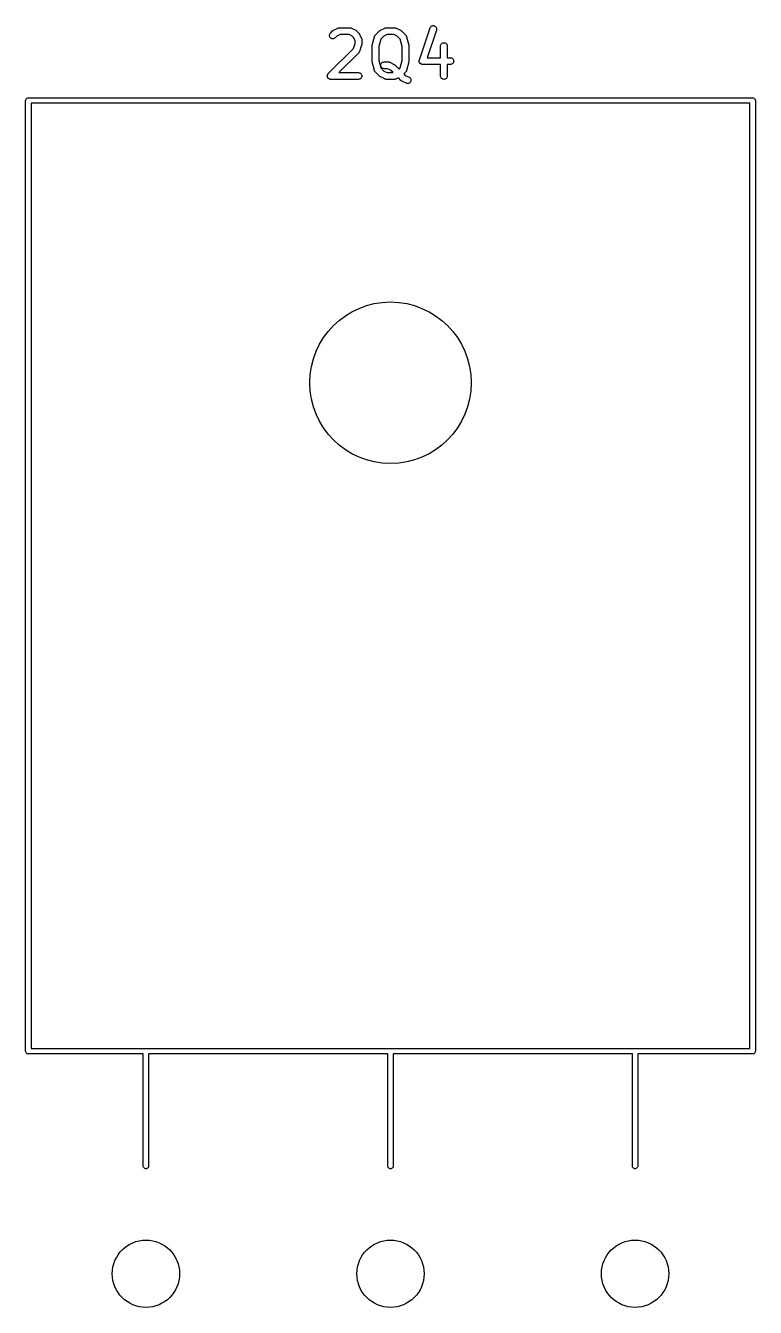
# Model space of a CAD drawing. Extents: x 0.77 to 9.62, y -5.42 to -2.18.
# Drawn here: x 5.49 to 6.131, y -3.305 to -2.18 of the extents above; entities that cross this region are included whole.
import ezdxf

# ---------------------------------------------------------------- set-up
doc = ezdxf.new("R2010")
doc.units = 0
doc.header["$MEASUREMENT"] = 0
doc.layers.add('BLACK', color=7, linetype='CONTINUOUS')

msp = doc.modelspace()

# ---------------------------------------------------------------- linework, layer by layer
at = {"layer": 'BLACK', "linetype": 'CONTINUOUS'}
for p, q in [((5.76037, -2.18378), (5.76412, -2.1819)), ((5.76412, -2.1819), (5.76416, -2.18188)), ((5.76416, -2.18188), (5.76424, -2.18185)), ((5.76424, -2.18185), (5.76431, -2.18181)), ((5.76431, -2.18181), (5.76451, -2.18175)), ((5.76451, -2.18175), (5.7647, -2.18168)), ((5.7647, -2.18168), (5.76478, -2.18167)), ((5.76478, -2.18167), (5.76487, -2.18165)), ((5.76487, -2.18165), (5.76507, -2.18163)), ((5.76507, -2.18163), (5.76527, -2.18159)), ((5.76527, -2.18159), (5.76535, -2.1816)), ((5.76535, -2.1816), (5.76544, -2.18159)), ((5.76544, -2.18159), (5.77481, -2.18159)), ((5.77481, -2.18159), (5.77485, -2.18159)), ((5.77485, -2.18159), (5.77494, -2.1816)), ((5.77494, -2.1816), (5.77503, -2.1816)), ((5.77503, -2.1816), (5.77523, -2.18163)), ((5.77523, -2.18163), (5.77543, -2.18165)), ((5.77543, -2.18165), (5.77551, -2.18168)), ((5.77551, -2.18168), (5.77559, -2.1817)), ((5.77559, -2.1817), (5.77578, -2.18177)), ((5.77578, -2.18177), (5.77598, -2.18183)), ((5.77598, -2.18183), (5.77605, -2.18187)), ((5.77605, -2.18187), (5.77613, -2.1819)), ((5.77613, -2.1819), (5.77988, -2.18378)), ((5.80161, -2.18378), (5.80536, -2.1819)), ((5.80536, -2.1819), (5.8054, -2.18188)), ((5.8054, -2.18188), (5.80548, -2.18185)), ((5.80548, -2.18185), (5.80556, -2.18181)), ((5.80556, -2.18181), (5.80575, -2.18175)), ((5.80575, -2.18175), (5.80594, -2.18168)), ((5.80594, -2.18168), (5.80603, -2.18167)), ((5.80603, -2.18167), (5.80611, -2.18165)), ((5.80611, -2.18165), (5.80631, -2.18163)), ((5.80631, -2.18163), (5.80651, -2.18159)), ((5.80651, -2.18159), (5.8066, -2.1816)), ((5.8066, -2.1816), (5.80668, -2.18159)), ((5.80668, -2.18159), (5.81418, -2.18159)), ((5.81418, -2.18159), (5.81422, -2.18159)), ((5.81422, -2.18159), (5.81431, -2.1816)), ((5.81431, -2.1816), (5.8144, -2.1816)), ((5.8144, -2.1816), (5.8146, -2.18163)), ((5.8146, -2.18163), (5.8148, -2.18165)), ((5.8148, -2.18165), (5.81488, -2.18168)), ((5.81488, -2.18168), (5.81496, -2.1817)), ((5.81496, -2.1817), (5.81515, -2.18177)), ((5.81515, -2.18177), (5.81535, -2.18183)), ((5.81535, -2.18183), (5.81542, -2.18187)), ((5.81542, -2.18187), (5.8155, -2.1819)), ((5.8155, -2.1819), (5.81925, -2.18378)), ((5.83575, -2.20986), (5.84513, -2.18173)), ((5.84513, -2.18173), (5.84514, -2.18169)), ((5.84514, -2.18169), (5.84538, -2.18117)), ((5.84538, -2.18117), (5.84572, -2.18071)), ((5.84572, -2.18071), (5.84614, -2.18031)), ((5.84614, -2.18031), (5.84664, -2.18001)), ((5.84664, -2.18001), (5.84718, -2.17981)), ((5.84718, -2.17981), (5.84774, -2.17972)), ((5.84774, -2.17972), (5.84832, -2.17974)), ((5.84832, -2.17974), (5.84888, -2.17987)), ((5.84888, -2.17987), (5.84941, -2.18011)), ((5.84941, -2.18011), (5.84987, -2.18045)), ((5.84987, -2.18045), (5.85027, -2.18087)), ((5.85027, -2.18087), (5.85057, -2.18136)), ((5.85057, -2.18136), (5.85078, -2.1819)), ((5.85078, -2.1819), (5.85087, -2.18246)), ((5.75686, -2.18828), (5.75692, -2.18771)), ((5.75692, -2.18886), (5.75686, -2.18828)), ((5.75692, -2.18771), (5.75709, -2.18716)), ((5.75708, -2.18941), (5.75692, -2.18886)), ((5.75735, -2.18992), (5.75708, -2.18941)), ((5.75709, -2.18716), (5.75736, -2.18665)), ((5.75771, -2.19037), (5.75735, -2.18992)), ((5.75736, -2.18665), (5.75773, -2.1862)), ((5.75815, -2.19073), (5.75771, -2.19037)), ((5.75773, -2.1862), (5.7596, -2.18433)), ((5.75866, -2.19101), (5.75815, -2.19073)), ((5.75921, -2.19118), (5.75866, -2.19101)), ((5.75978, -2.19124), (5.75921, -2.19118)), ((5.7596, -2.18433), (5.75963, -2.1843)), ((5.75963, -2.1843), (5.75976, -2.1842)), ((5.75976, -2.1842), (5.75988, -2.18408)), ((5.76036, -2.19119), (5.75978, -2.19124)), ((5.75988, -2.18408), (5.75998, -2.18402)), ((5.75998, -2.18402), (5.76008, -2.18394)), ((5.76008, -2.18394), (5.76023, -2.18386)), ((5.76023, -2.18386), (5.76037, -2.18378)), ((5.76091, -2.19103), (5.76036, -2.19119)), ((5.76142, -2.19077), (5.76091, -2.19103)), ((5.76187, -2.19041), (5.76142, -2.19077)), ((5.7619, -2.19038), (5.76187, -2.19041)), ((5.76344, -2.18884), (5.7619, -2.19038)), ((5.76614, -2.1875), (5.76344, -2.18884)), ((5.77412, -2.1875), (5.76614, -2.1875)), ((5.77681, -2.18884), (5.77412, -2.1875)), ((5.77801, -2.19004), (5.77681, -2.18884)), ((5.77936, -2.19274), (5.77801, -2.19004)), ((5.77936, -2.19531), (5.77936, -2.19274)), ((5.77988, -2.18378), (5.77992, -2.18379)), ((5.77992, -2.18379), (5.78006, -2.18389)), ((5.78006, -2.18389), (5.7802, -2.18396)), ((5.7802, -2.18396), (5.7803, -2.18404)), ((5.7803, -2.18404), (5.7804, -2.18411)), ((5.7804, -2.18411), (5.78052, -2.18422)), ((5.78052, -2.18422), (5.78065, -2.18433)), ((5.78065, -2.18433), (5.78252, -2.1862)), ((5.78252, -2.1862), (5.78255, -2.18623)), ((5.78255, -2.18623), (5.78266, -2.18636)), ((5.78266, -2.18636), (5.78277, -2.18648)), ((5.78277, -2.18648), (5.78284, -2.18659)), ((5.78284, -2.18659), (5.78291, -2.18668)), ((5.78291, -2.18668), (5.78299, -2.18683)), ((5.78299, -2.18683), (5.78308, -2.18697)), ((5.78308, -2.18697), (5.78495, -2.19072)), ((5.78495, -2.19072), (5.78497, -2.19076)), ((5.78497, -2.19076), (5.785, -2.19084)), ((5.785, -2.19084), (5.78504, -2.19092)), ((5.78504, -2.19092), (5.7851, -2.19111)), ((5.7851, -2.19111), (5.78517, -2.1913)), ((5.78517, -2.1913), (5.78518, -2.19138)), ((5.78518, -2.19138), (5.78521, -2.19147)), ((5.78521, -2.19147), (5.78523, -2.19167)), ((5.78523, -2.19167), (5.78526, -2.19187)), ((5.78526, -2.19187), (5.78526, -2.19196)), ((5.78526, -2.19196), (5.78526, -2.19204)), ((5.78526, -2.19204), (5.78526, -2.19579)), ((5.79445, -2.19695), (5.79632, -2.18945)), ((5.79632, -2.18945), (5.79633, -2.18941)), ((5.79633, -2.18941), (5.7964, -2.18922)), ((5.7964, -2.18922), (5.79646, -2.18903)), ((5.79646, -2.18903), (5.7965, -2.18895)), ((5.7965, -2.18895), (5.79653, -2.18887)), ((5.79653, -2.18887), (5.79664, -2.1887)), ((5.79664, -2.1887), (5.79673, -2.18852)), ((5.79673, -2.18852), (5.79679, -2.18846)), ((5.79679, -2.18846), (5.79683, -2.18838)), ((5.79683, -2.18838), (5.79697, -2.18823)), ((5.79697, -2.18823), (5.7971, -2.18808)), ((5.7971, -2.18808), (5.80085, -2.18433)), ((5.80185, -2.19168), (5.80026, -2.19803)), ((5.80085, -2.18433), (5.80088, -2.1843)), ((5.80088, -2.1843), (5.801, -2.1842)), ((5.801, -2.1842), (5.80113, -2.18408)), ((5.80113, -2.18408), (5.80123, -2.18402)), ((5.80123, -2.18402), (5.80133, -2.18394)), ((5.80133, -2.18394), (5.80147, -2.18386)), ((5.80147, -2.18386), (5.80161, -2.18378)), ((5.80468, -2.18884), (5.80185, -2.19168)), ((5.80738, -2.1875), (5.80468, -2.18884)), ((5.81349, -2.1875), (5.80738, -2.1875)), ((5.81618, -2.18884), (5.81349, -2.1875)), ((5.81902, -2.19168), (5.81618, -2.18884)), ((5.8206, -2.19803), (5.81902, -2.19168)), ((5.81925, -2.18378), (5.81929, -2.18379)), ((5.81929, -2.18379), (5.81943, -2.18389)), ((5.81943, -2.18389), (5.81957, -2.18396)), ((5.81957, -2.18396), (5.81967, -2.18404)), ((5.81967, -2.18404), (5.81977, -2.18411)), ((5.81977, -2.18411), (5.81989, -2.18422)), ((5.81989, -2.18422), (5.82002, -2.18433)), ((5.82002, -2.18433), (5.82377, -2.18808)), ((5.82377, -2.18808), (5.8238, -2.18811)), ((5.8238, -2.18811), (5.82392, -2.18826)), ((5.82392, -2.18826), (5.82406, -2.18841)), ((5.82406, -2.18841), (5.8241, -2.18849)), ((5.8241, -2.18849), (5.82416, -2.18856)), ((5.82416, -2.18856), (5.82425, -2.18874)), ((5.82425, -2.18874), (5.82435, -2.18891)), ((5.82435, -2.18891), (5.82438, -2.18899)), ((5.82438, -2.18899), (5.82442, -2.18907)), ((5.82442, -2.18907), (5.82448, -2.18926)), ((5.82448, -2.18926), (5.82455, -2.18945)), ((5.82455, -2.18945), (5.82642, -2.19695)), ((5.85073, -2.1836), (5.84265, -2.20784)), ((5.85086, -2.18304), (5.85073, -2.1836)), ((5.85087, -2.18246), (5.85086, -2.18304)), ((5.75585, -2.22182), (5.77786, -2.19982)), ((5.78252, -2.2035), (5.76507, -2.22096)), ((5.77786, -2.19982), (5.77936, -2.19531)), ((5.78258, -2.20344), (5.78252, -2.2035)), ((5.78264, -2.20338), (5.78258, -2.20344)), ((5.78276, -2.20321), (5.78264, -2.20338)), ((5.78289, -2.20306), (5.78276, -2.20321)), ((5.78293, -2.20298), (5.78289, -2.20306)), ((5.78298, -2.20291), (5.78293, -2.20298)), ((5.78307, -2.20273), (5.78298, -2.20291)), ((5.78316, -2.20255), (5.78307, -2.20273)), ((5.78319, -2.20247), (5.78316, -2.20255)), ((5.78322, -2.20239), (5.78319, -2.20247)), ((5.78324, -2.20235), (5.78322, -2.20239)), ((5.78511, -2.19672), (5.78324, -2.20235)), ((5.78515, -2.19656), (5.78511, -2.19672)), ((5.7852, -2.19641), (5.78515, -2.19656)), ((5.78521, -2.19628), (5.7852, -2.19641)), ((5.78524, -2.19616), (5.78521, -2.19628)), ((5.78525, -2.196), (5.78524, -2.19616)), ((5.78526, -2.19583), (5.78525, -2.196)), ((5.78526, -2.19579), (5.78526, -2.19583)), ((5.79436, -2.19752), (5.7944, -2.19729)), ((5.79436, -2.19757), (5.79436, -2.19752)), ((5.79436, -2.19762), (5.79436, -2.19757)), ((5.79436, -2.19767), (5.79436, -2.19762)), ((5.79436, -2.21079), (5.79436, -2.19767)), ((5.7944, -2.19729), (5.79442, -2.19705)), ((5.79442, -2.19705), (5.79444, -2.197)), ((5.79444, -2.197), (5.79445, -2.19695)), ((5.80026, -2.19803), (5.80026, -2.21043)), ((5.8206, -2.21043), (5.8206, -2.19803)), ((5.82642, -2.19695), (5.82643, -2.19699)), ((5.82643, -2.19699), (5.82644, -2.19704)), ((5.82644, -2.19704), (5.82645, -2.19709)), ((5.82645, -2.19709), (5.82648, -2.19733)), ((5.82648, -2.19733), (5.82651, -2.19756)), ((5.82651, -2.19756), (5.8265, -2.19761)), ((5.8265, -2.19761), (5.82651, -2.19767)), ((5.82651, -2.19767), (5.82651, -2.21079)), ((5.85435, -2.19762), (5.85441, -2.19705)), ((5.85435, -2.19767), (5.85435, -2.19762)), ((5.85435, -2.20784), (5.85435, -2.19767)), ((5.85441, -2.19705), (5.85459, -2.1965)), ((5.85459, -2.1965), (5.85487, -2.196)), ((5.85487, -2.196), (5.85524, -2.19556)), ((5.85524, -2.19556), (5.85569, -2.1952)), ((5.85569, -2.1952), (5.8562, -2.19493)), ((5.8562, -2.19493), (5.85675, -2.19477)), ((5.85675, -2.19477), (5.85732, -2.19471)), ((5.85732, -2.19471), (5.8579, -2.19477)), ((5.8579, -2.19477), (5.85845, -2.19494)), ((5.85845, -2.19494), (5.85895, -2.19522)), ((5.85895, -2.19522), (5.8594, -2.19559)), ((5.8594, -2.19559), (5.85976, -2.19603)), ((5.85976, -2.19603), (5.86003, -2.19654)), ((5.86003, -2.19654), (5.8602, -2.19709)), ((5.8602, -2.19709), (5.86025, -2.19767)), ((5.86025, -2.19767), (5.86025, -2.20784)), ((5.79436, -2.21084), (5.79436, -2.21079)), ((5.79436, -2.21089), (5.79436, -2.21084)), ((5.79439, -2.21113), (5.79436, -2.21089)), ((5.79441, -2.21136), (5.79439, -2.21113)), ((5.79443, -2.21141), (5.79441, -2.21136)), ((5.79444, -2.21147), (5.79443, -2.21141)), ((5.79445, -2.21151), (5.79444, -2.21147)), ((5.79632, -2.219), (5.79445, -2.21151)), ((5.80026, -2.21043), (5.80185, -2.21678)), ((5.80186, -2.21452), (5.80192, -2.21395)), ((5.80191, -2.21509), (5.80186, -2.21452)), ((5.80207, -2.21564), (5.80191, -2.21509)), ((5.80192, -2.21395), (5.80209, -2.21339)), ((5.80234, -2.21616), (5.80207, -2.21564)), ((5.80209, -2.21339), (5.80236, -2.21289)), ((5.80236, -2.21289), (5.80273, -2.21244)), ((5.80273, -2.21244), (5.80317, -2.21208)), ((5.80317, -2.21208), (5.80368, -2.21181)), ((5.80368, -2.21181), (5.80424, -2.21164)), ((5.80424, -2.21164), (5.80481, -2.21159)), ((5.80481, -2.21159), (5.80856, -2.21159)), ((5.80856, -2.21159), (5.8086, -2.21159)), ((5.8086, -2.21159), (5.80869, -2.2116)), ((5.80869, -2.2116), (5.80877, -2.21159)), ((5.80877, -2.21159), (5.80897, -2.21163)), ((5.80897, -2.21163), (5.80917, -2.21165)), ((5.80917, -2.21165), (5.80925, -2.21168)), ((5.80925, -2.21168), (5.80934, -2.21169)), ((5.80934, -2.21169), (5.80953, -2.21176)), ((5.80953, -2.21176), (5.80972, -2.21182)), ((5.80972, -2.21182), (5.8098, -2.21187)), ((5.8098, -2.21187), (5.80988, -2.2119)), ((5.80988, -2.2119), (5.81363, -2.21377)), ((5.81363, -2.21377), (5.81367, -2.21379)), ((5.81367, -2.21379), (5.8138, -2.21388)), ((5.8138, -2.21388), (5.81395, -2.21396)), ((5.81395, -2.21396), (5.81405, -2.21404)), ((5.81405, -2.21404), (5.81415, -2.2141)), ((5.81415, -2.2141), (5.81427, -2.21422)), ((5.81427, -2.21422), (5.8144, -2.21433)), ((5.8144, -2.21433), (5.81793, -2.21786)), ((5.81902, -2.21678), (5.8206, -2.21043)), ((5.82642, -2.21151), (5.82455, -2.219)), ((5.82643, -2.21145), (5.82642, -2.21151)), ((5.82644, -2.2114), (5.82643, -2.21145)), ((5.82647, -2.21117), (5.82644, -2.2114)), ((5.82651, -2.21094), (5.82647, -2.21117)), ((5.82651, -2.21083), (5.8265, -2.21088)), ((5.8265, -2.21088), (5.82651, -2.21094)), ((5.82651, -2.21079), (5.82651, -2.21083)), ((5.8356, -2.21077), (5.83562, -2.21059)), ((5.83561, -2.21088), (5.8356, -2.21077)), ((5.83561, -2.21099), (5.83561, -2.21088)), ((5.83564, -2.21117), (5.83561, -2.21099)), ((5.83562, -2.21059), (5.83563, -2.21042)), ((5.83563, -2.21042), (5.83565, -2.21031)), ((5.83565, -2.21134), (5.83564, -2.21117)), ((5.83565, -2.21031), (5.83566, -2.2102)), ((5.83569, -2.21145), (5.83565, -2.21134)), ((5.83566, -2.2102), (5.83571, -2.21003)), ((5.8357, -2.21156), (5.83569, -2.21145)), ((5.83577, -2.21173), (5.8357, -2.21156)), ((5.83571, -2.21003), (5.83575, -2.20986)), ((5.83582, -2.2119), (5.83577, -2.21173)), ((5.83587, -2.212), (5.83582, -2.2119)), ((5.83591, -2.2121), (5.83587, -2.212)), ((5.836, -2.21225), (5.83591, -2.2121)), ((5.83608, -2.21241), (5.836, -2.21225)), ((5.83615, -2.21249), (5.83608, -2.21241)), ((5.83621, -2.21259), (5.83615, -2.21249)), ((5.83633, -2.21272), (5.83621, -2.21259)), ((5.83644, -2.21286), (5.83633, -2.21272)), ((5.83653, -2.21293), (5.83644, -2.21286)), ((5.83661, -2.21301), (5.83653, -2.21293)), ((5.83675, -2.21311), (5.83661, -2.21301)), ((5.83689, -2.21323), (5.83675, -2.21311)), ((5.83699, -2.21328), (5.83689, -2.21323)), ((5.83708, -2.21335), (5.83699, -2.21328)), ((5.83724, -2.21342), (5.83708, -2.21335)), ((5.83739, -2.2135), (5.83724, -2.21342)), ((5.8375, -2.21354), (5.83739, -2.2135)), ((5.8376, -2.21358), (5.8375, -2.21354)), ((5.83777, -2.21362), (5.8376, -2.21358)), ((5.83794, -2.21368), (5.83777, -2.21362)), ((5.83805, -2.21369), (5.83794, -2.21368)), ((5.83816, -2.21372), (5.83805, -2.21369)), ((5.83834, -2.21372), (5.83816, -2.21372)), ((5.83851, -2.21374), (5.83834, -2.21372)), ((5.83855, -2.21374), (5.83851, -2.21374)), ((5.85435, -2.21374), (5.83855, -2.21374)), ((5.84265, -2.20784), (5.85435, -2.20784)), ((5.85435, -2.22391), (5.85435, -2.21374)), ((5.86025, -2.20784), (5.86293, -2.20784)), ((5.86293, -2.21374), (5.86025, -2.21374)), ((5.86025, -2.21374), (5.86025, -2.22391)), ((5.86293, -2.20784), (5.86297, -2.20784)), ((5.8635, -2.21369), (5.86293, -2.21374)), ((5.86297, -2.20784), (5.86354, -2.2079)), ((5.86405, -2.21352), (5.8635, -2.21369)), ((5.86354, -2.2079), (5.86409, -2.20808)), ((5.86456, -2.21325), (5.86405, -2.21352)), ((5.86409, -2.20808), (5.86459, -2.20835)), ((5.86501, -2.21288), (5.86456, -2.21325)), ((5.86459, -2.20835), (5.86504, -2.20872)), ((5.86537, -2.21244), (5.86501, -2.21288)), ((5.86504, -2.20872), (5.8654, -2.20917)), ((5.86565, -2.21193), (5.86537, -2.21244)), ((5.8654, -2.20917), (5.86566, -2.20968)), ((5.86582, -2.21138), (5.86565, -2.21193)), ((5.86566, -2.20968), (5.86583, -2.21024)), ((5.86588, -2.21081), (5.86582, -2.21138)), ((5.86583, -2.21024), (5.86588, -2.21081)), ((5.75499, -2.22389), (5.75502, -2.22361)), ((5.75499, -2.2239), (5.75499, -2.22389)), ((5.75501, -2.22418), (5.75499, -2.2239)), ((5.75499, -2.2239), (5.75499, -2.2239)), ((5.75504, -2.22447), (5.75501, -2.22418)), ((5.75502, -2.22361), (5.75505, -2.22333)), ((5.75504, -2.22448), (5.75504, -2.22447)), ((5.75504, -2.22447), (5.75504, -2.22447)), ((5.75512, -2.22475), (5.75504, -2.22448)), ((5.75505, -2.22332), (5.75513, -2.22305)), ((5.75505, -2.22333), (5.75505, -2.22332)), ((5.75505, -2.22332), (5.75505, -2.22332)), ((5.7552, -2.22502), (5.75512, -2.22475)), ((5.75513, -2.22305), (5.75521, -2.22278)), ((5.75521, -2.22503), (5.7552, -2.22502)), ((5.7552, -2.22502), (5.7552, -2.22502)), ((5.75521, -2.22278), (5.75522, -2.22277)), ((5.75534, -2.22529), (5.75521, -2.22503)), ((5.75522, -2.22277), (5.75535, -2.22252)), ((5.75522, -2.22277), (5.75522, -2.22277)), ((5.75547, -2.22553), (5.75534, -2.22529)), ((5.75535, -2.22252), (5.75549, -2.22227)), ((5.75547, -2.22554), (5.75547, -2.22553)), ((5.75547, -2.22553), (5.75547, -2.22553)), ((5.75565, -2.22576), (5.75547, -2.22554)), ((5.75549, -2.22226), (5.75567, -2.22204)), ((5.75549, -2.22227), (5.75549, -2.22226)), ((5.75549, -2.22227), (5.75549, -2.22227)), ((5.75583, -2.22598), (5.75565, -2.22576)), ((5.75567, -2.22204), (5.75585, -2.22182)), ((5.75584, -2.22599), (5.75583, -2.22598)), ((5.75583, -2.22598), (5.75583, -2.22598)), ((5.75605, -2.22617), (5.75584, -2.22599)), ((5.75627, -2.22635), (5.75605, -2.22617)), ((5.75628, -2.22635), (5.75627, -2.22635)), ((5.75653, -2.22649), (5.75628, -2.22635)), ((5.75628, -2.22635), (5.75628, -2.22635)), ((5.75678, -2.22663), (5.75653, -2.22649)), ((5.75679, -2.22663), (5.75678, -2.22663)), ((5.75678, -2.22663), (5.75678, -2.22663)), ((5.75706, -2.22672), (5.75679, -2.22663)), ((5.75733, -2.2268), (5.75706, -2.22672)), ((5.75734, -2.2268), (5.75733, -2.2268)), ((5.75733, -2.2268), (5.75733, -2.2268)), ((5.75762, -2.22683), (5.75734, -2.2268)), ((5.7579, -2.22687), (5.75762, -2.22683)), ((5.75791, -2.22687), (5.7579, -2.22687)), ((5.75794, -2.22687), (5.75791, -2.22687)), ((5.75791, -2.22687), (5.75791, -2.22687)), ((5.75791, -2.22687), (5.75791, -2.22687)), ((5.78231, -2.22687), (5.75794, -2.22687)), ((5.76507, -2.22096), (5.78231, -2.22096)), ((5.78231, -2.22096), (5.78235, -2.22096)), ((5.78289, -2.22681), (5.78231, -2.22687)), ((5.78235, -2.22096), (5.78293, -2.22102)), ((5.78344, -2.22664), (5.78289, -2.22681)), ((5.78293, -2.22102), (5.78347, -2.2212)), ((5.78395, -2.22637), (5.78344, -2.22664)), ((5.78347, -2.2212), (5.78398, -2.22148)), ((5.78439, -2.22601), (5.78395, -2.22637)), ((5.78398, -2.22148), (5.78442, -2.22185)), ((5.78476, -2.22556), (5.78439, -2.22601)), ((5.78442, -2.22185), (5.78478, -2.2223)), ((5.78503, -2.22506), (5.78476, -2.22556)), ((5.78478, -2.2223), (5.78505, -2.22281)), ((5.7852, -2.22451), (5.78503, -2.22506)), ((5.78505, -2.22281), (5.78521, -2.22336)), ((5.78526, -2.22393), (5.7852, -2.22451)), ((5.78521, -2.22336), (5.78526, -2.22393)), ((5.79639, -2.21919), (5.79632, -2.219)), ((5.79644, -2.21938), (5.79639, -2.21919)), ((5.79648, -2.21946), (5.79644, -2.21938)), ((5.79651, -2.21955), (5.79648, -2.21946)), ((5.79662, -2.21972), (5.79651, -2.21955)), ((5.79671, -2.2199), (5.79662, -2.21972)), ((5.79676, -2.21997), (5.79671, -2.2199)), ((5.79681, -2.22004), (5.79676, -2.21997)), ((5.79694, -2.22019), (5.79681, -2.22004)), ((5.79707, -2.22035), (5.79694, -2.22019)), ((5.7971, -2.22038), (5.79707, -2.22035)), ((5.80085, -2.22413), (5.7971, -2.22038)), ((5.80097, -2.22423), (5.80085, -2.22413)), ((5.80109, -2.22435), (5.80097, -2.22423)), ((5.8012, -2.22441), (5.80109, -2.22435)), ((5.80129, -2.22449), (5.8012, -2.22441)), ((5.80144, -2.22457), (5.80129, -2.22449)), ((5.80158, -2.22466), (5.80144, -2.22457)), ((5.80161, -2.22468), (5.80158, -2.22466)), ((5.80536, -2.22655), (5.80161, -2.22468)), ((5.80185, -2.21678), (5.80468, -2.21961)), ((5.8027, -2.2166), (5.80234, -2.21616)), ((5.80314, -2.21698), (5.8027, -2.2166)), ((5.80365, -2.21725), (5.80314, -2.21698)), ((5.80419, -2.21743), (5.80365, -2.21725)), ((5.80477, -2.21749), (5.80419, -2.21743)), ((5.80468, -2.21961), (5.80738, -2.22096)), ((5.80481, -2.21749), (5.80477, -2.21749)), ((5.80786, -2.21749), (5.80481, -2.21749)), ((5.80544, -2.22658), (5.80536, -2.22655)), ((5.80552, -2.22663), (5.80544, -2.22658)), ((5.80571, -2.22669), (5.80552, -2.22663)), ((5.8059, -2.22676), (5.80571, -2.22669)), ((5.80599, -2.22677), (5.8059, -2.22676)), ((5.80607, -2.2268), (5.80599, -2.22677)), ((5.80627, -2.22682), (5.80607, -2.2268)), ((5.80647, -2.22686), (5.80627, -2.22682)), ((5.80656, -2.22686), (5.80647, -2.22686)), ((5.80664, -2.22687), (5.80656, -2.22686)), ((5.80668, -2.22687), (5.80664, -2.22687)), ((5.81418, -2.22687), (5.80668, -2.22687)), ((5.80738, -2.22096), (5.81268, -2.22096)), ((5.81056, -2.21884), (5.80786, -2.21749)), ((5.81268, -2.22096), (5.81056, -2.21884)), ((5.81427, -2.22686), (5.81418, -2.22687)), ((5.81436, -2.22686), (5.81427, -2.22686)), ((5.81456, -2.22683), (5.81436, -2.22686)), ((5.81476, -2.22681), (5.81456, -2.22683)), ((5.81484, -2.22678), (5.81476, -2.22681)), ((5.81493, -2.22677), (5.81484, -2.22678)), ((5.81511, -2.2267), (5.81493, -2.22677)), ((5.81531, -2.22664), (5.81511, -2.2267)), ((5.81538, -2.2266), (5.81531, -2.22664)), ((5.81547, -2.22657), (5.81538, -2.2266)), ((5.8155, -2.22655), (5.81547, -2.22657)), ((5.81735, -2.22563), (5.8155, -2.22655)), ((5.81959, -2.22788), (5.81735, -2.22563)), ((5.81793, -2.21786), (5.81902, -2.21678)), ((5.82377, -2.22038), (5.82211, -2.22204)), ((5.82211, -2.22204), (5.82343, -2.22336)), ((5.82343, -2.22336), (5.82675, -2.22502)), ((5.8239, -2.22022), (5.82377, -2.22038)), ((5.82403, -2.22008), (5.8239, -2.22022)), ((5.82408, -2.22), (5.82403, -2.22008)), ((5.82414, -2.21993), (5.82408, -2.22)), ((5.82423, -2.21975), (5.82414, -2.21993)), ((5.82433, -2.21958), (5.82423, -2.21975)), ((5.82437, -2.2195), (5.82433, -2.21958)), ((5.82441, -2.21942), (5.82437, -2.2195)), ((5.82447, -2.21923), (5.82441, -2.21942)), ((5.82454, -2.21904), (5.82447, -2.21923)), ((5.82455, -2.219), (5.82454, -2.21904)), ((5.82675, -2.22502), (5.82679, -2.22504)), ((5.82679, -2.22504), (5.82727, -2.22535)), ((5.82727, -2.22535), (5.82769, -2.22575)), ((5.82769, -2.22575), (5.82801, -2.22623)), ((5.82801, -2.22623), (5.82824, -2.22676)), ((5.82824, -2.22676), (5.82836, -2.22732)), ((5.85441, -2.22449), (5.85435, -2.22391)), ((5.85457, -2.22504), (5.85441, -2.22449)), ((5.85484, -2.22555), (5.85457, -2.22504)), ((5.85521, -2.22599), (5.85484, -2.22555)), ((5.85565, -2.22636), (5.85521, -2.22599)), ((5.85616, -2.22663), (5.85565, -2.22636)), ((5.85671, -2.22681), (5.85616, -2.22663)), ((5.85728, -2.22687), (5.85671, -2.22681)), ((5.85786, -2.22681), (5.85728, -2.22687)), ((5.85841, -2.22665), (5.85786, -2.22681)), ((5.85892, -2.22638), (5.85841, -2.22665)), ((5.85937, -2.22602), (5.85892, -2.22638)), ((5.85974, -2.22558), (5.85937, -2.22602)), ((5.86002, -2.22508), (5.85974, -2.22558)), ((5.86019, -2.22453), (5.86002, -2.22508)), ((5.86025, -2.22395), (5.86019, -2.22453)), ((5.86025, -2.22391), (5.86025, -2.22395)), ((5.81972, -2.22798), (5.81959, -2.22788)), ((5.81984, -2.2281), (5.81972, -2.22798)), ((5.81994, -2.22816), (5.81984, -2.2281)), ((5.82004, -2.22824), (5.81994, -2.22816)), ((5.82019, -2.22832), (5.82004, -2.22824)), ((5.82032, -2.22841), (5.82019, -2.22832)), ((5.82036, -2.22843), (5.82032, -2.22841)), ((5.82411, -2.2303), (5.82036, -2.22843)), ((5.82465, -2.23051), (5.82411, -2.2303)), ((5.82522, -2.23061), (5.82465, -2.23051)), ((5.82579, -2.23059), (5.82522, -2.23061)), ((5.82636, -2.23047), (5.82579, -2.23059)), ((5.82688, -2.23023), (5.82636, -2.23047)), ((5.82735, -2.2299), (5.82688, -2.23023)), ((5.82775, -2.22949), (5.82735, -2.2299)), ((5.82806, -2.229), (5.82775, -2.22949)), ((5.82827, -2.22846), (5.82806, -2.229)), ((5.82837, -2.2279), (5.82827, -2.22846)), ((5.82836, -2.22732), (5.82837, -2.2279)), ((5.49034, -2.24547), (5.49039, -2.24501)), ((5.49035, -2.24559), (5.49034, -2.24547)), ((5.49035, -3.07961), (5.49035, -2.24559)), ((5.49039, -2.24501), (5.49052, -2.24456)), ((5.49052, -2.24456), (5.49074, -2.24415)), ((5.49074, -2.24415), (5.49104, -2.24379)), ((5.49104, -2.24379), (5.4914, -2.2435)), ((5.4914, -2.2435), (5.49181, -2.24328)), ((5.49181, -2.24328), (5.49225, -2.24314)), ((5.49225, -2.24314), (5.4926, -2.24311)), ((5.4926, -2.24311), (5.49272, -2.2431)), ((5.4926, -2.24311), (5.4926, -2.24311)), ((5.49272, -2.2431), (5.49283, -2.24311)), ((5.49283, -2.24311), (6.12803, -2.24311)), ((5.49508, -2.24783), (5.49508, -3.07736)), ((6.12579, -2.24783), (5.49508, -2.24783)), ((6.12579, -3.07736), (6.12579, -2.24783)), ((6.12803, -2.24311), (6.12815, -2.2431)), ((6.12815, -2.2431), (6.12827, -2.24311)), ((6.12827, -2.24311), (6.12861, -2.24314)), ((6.12861, -2.24314), (6.12906, -2.24328)), ((6.12906, -2.24328), (6.12947, -2.2435)), ((6.12947, -2.2435), (6.12983, -2.24379)), ((6.12983, -2.24379), (6.13012, -2.24415)), ((6.13012, -2.24415), (6.13034, -2.24456)), ((6.13034, -2.24456), (6.13048, -2.24501)), ((6.13048, -2.24501), (6.13052, -2.24547)), ((6.13052, -2.24547), (6.13051, -2.24559)), ((6.13051, -2.24559), (6.13051, -3.07961)), ((5.49034, -3.07972), (5.49035, -3.07961)), ((5.49039, -3.08019), (5.49034, -3.07972)), ((5.49052, -3.08063), (5.49039, -3.08019)), ((5.49074, -3.08104), (5.49052, -3.08063)), ((5.49104, -3.0814), (5.49074, -3.08104)), ((5.4914, -3.0817), (5.49104, -3.0814)), ((5.49181, -3.08192), (5.4914, -3.0817)), ((5.49225, -3.08205), (5.49181, -3.08192)), ((5.49508, -3.07736), (5.59575, -3.07736)), ((5.59575, -3.07736), (5.59587, -3.07735)), ((5.59587, -3.07735), (5.59598, -3.07736)), ((5.59598, -3.07736), (5.81032, -3.07736)), ((5.81032, -3.07736), (5.81043, -3.07735)), ((5.81043, -3.07735), (5.81055, -3.07736)), ((5.81055, -3.07736), (6.02488, -3.07736)), ((6.02488, -3.07736), (6.025, -3.07735)), ((6.025, -3.07735), (6.02512, -3.07736)), ((6.02512, -3.07736), (6.12579, -3.07736)), ((6.12906, -3.08192), (6.12861, -3.08205)), ((6.12947, -3.0817), (6.12906, -3.08192)), ((6.12983, -3.0814), (6.12947, -3.0817)), ((6.13012, -3.08104), (6.12983, -3.0814)), ((6.13034, -3.08063), (6.13012, -3.08104)), ((6.13048, -3.08019), (6.13034, -3.08063)), ((6.13052, -3.07972), (6.13048, -3.08019)), ((6.13051, -3.07961), (6.13052, -3.07972)), ((5.49272, -3.0821), (5.49225, -3.08205)), ((5.49283, -3.08209), (5.49272, -3.0821)), ((5.5935, -3.08209), (5.49283, -3.08209)), ((5.5935, -3.18063), (5.5935, -3.08209)), ((5.80807, -3.08209), (5.59823, -3.08209)), ((5.59823, -3.08209), (5.59823, -3.18063)), ((5.80807, -3.18063), (5.80807, -3.08209)), ((6.02264, -3.08209), (5.8128, -3.08209)), ((5.8128, -3.08209), (5.8128, -3.18063)), ((6.02264, -3.18063), (6.02264, -3.08209)), ((6.12803, -3.08209), (6.02736, -3.08209)), ((6.02736, -3.08209), (6.02736, -3.18063)), ((6.12815, -3.0821), (6.12803, -3.08209)), ((6.12827, -3.08209), (6.12815, -3.0821)), ((6.12861, -3.08205), (6.12827, -3.08209)), ((6.12827, -3.08209), (6.12827, -3.08209)), ((5.59354, -3.18097), (5.5935, -3.18063)), ((5.59367, -3.18142), (5.59354, -3.18097)), ((5.59389, -3.18183), (5.59367, -3.18142)), ((5.59419, -3.18219), (5.59389, -3.18183)), ((5.59455, -3.18249), (5.59419, -3.18219)), ((5.59496, -3.1827), (5.59455, -3.18249)), ((5.5954, -3.18284), (5.59496, -3.1827)), ((5.59587, -3.18289), (5.5954, -3.18284)), ((5.59633, -3.18284), (5.59587, -3.18289)), ((5.59677, -3.1827), (5.59633, -3.18284)), ((5.59718, -3.18249), (5.59677, -3.1827)), ((5.59754, -3.18219), (5.59718, -3.18249)), ((5.59784, -3.18183), (5.59754, -3.18219)), ((5.59806, -3.18142), (5.59784, -3.18183)), ((5.59819, -3.18097), (5.59806, -3.18142)), ((5.59823, -3.18063), (5.59819, -3.18097)), ((5.80811, -3.18097), (5.80807, -3.18063)), ((5.80824, -3.18142), (5.80811, -3.18097)), ((5.80846, -3.18183), (5.80824, -3.18142)), ((5.80875, -3.18219), (5.80846, -3.18183)), ((5.80911, -3.18249), (5.80875, -3.18219)), ((5.80952, -3.1827), (5.80911, -3.18249)), ((5.80997, -3.18284), (5.80952, -3.1827)), ((5.81043, -3.18289), (5.80997, -3.18284)), ((5.8109, -3.18284), (5.81043, -3.18289)), ((5.81134, -3.1827), (5.8109, -3.18284)), ((5.81175, -3.18249), (5.81134, -3.1827)), ((5.81211, -3.18219), (5.81175, -3.18249)), ((5.81241, -3.18183), (5.81211, -3.18219)), ((5.81263, -3.18142), (5.81241, -3.18183)), ((5.81276, -3.18097), (5.81263, -3.18142)), ((5.8128, -3.18063), (5.81276, -3.18097)), ((6.02267, -3.18097), (6.02264, -3.18063)), ((6.02281, -3.18142), (6.02267, -3.18097)), ((6.02303, -3.18183), (6.02281, -3.18142)), ((6.02332, -3.18219), (6.02303, -3.18183)), ((6.02368, -3.18249), (6.02332, -3.18219)), ((6.02409, -3.1827), (6.02368, -3.18249)), ((6.02454, -3.18284), (6.02409, -3.1827)), ((6.025, -3.18289), (6.02454, -3.18284)), ((6.02546, -3.18284), (6.025, -3.18289)), ((6.02591, -3.1827), (6.02546, -3.18284)), ((6.02632, -3.18249), (6.02591, -3.1827)), ((6.02668, -3.18219), (6.02632, -3.18249)), ((6.02697, -3.18183), (6.02668, -3.18219)), ((6.02719, -3.18142), (6.02697, -3.18183)), ((6.02733, -3.18097), (6.02719, -3.18142)), ((6.02736, -3.18063), (6.02733, -3.18097))]:
    msp.add_line(p, q, dxfattribs=at)
at = {"layer": 'BLACK'}
for centre, radius in [((5.81043, -2.49311), 0.07087), ((5.59587, -3.275), 0.02953), ((5.81043, -3.275), 0.02953), ((6.025, -3.275), 0.02953)]:
    msp.add_circle(centre, radius, dxfattribs=at)

doc.saveas('drawing.dxf')
